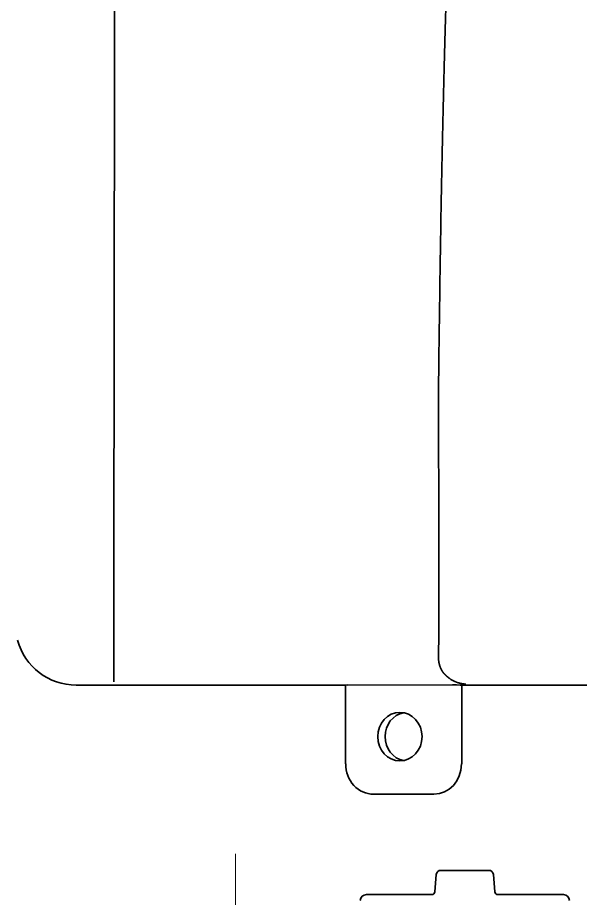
# Model space of a CAD drawing. Extents: x 6327 to 10269, y -393 to 3036.
# Drawn here: x 8504.5 to 8597.3, y 2325.6 to 2470.8 of the extents above; entities that cross this region are included whole.
import ezdxf

# ---------------------------------------------------------------- set-up
doc = ezdxf.new("R2010")
doc.units = 0
doc.header["$LTSCALE"] = 5
doc.layers.get('0').update_dxf_attribs({"linetype": 'CONTINUOUS', "lineweight": 0})
doc.layers.add('1', color=7, linetype='CONTINUOUS', true_color=0xffffff)

msp = doc.modelspace()

# ---------------------------------------------------------------- linework, layer by layer
at = {"color": 3}
msp.add_line((8540.44, 2332.93), (8540.44, 2232.93), dxfattribs=at)
at = {"layer": '1', "color": 7, "linetype": 'Continuous', "lineweight": 35}
for p, q in [((8534.35, 2360.73), (8514.14, 2360.73)), ((8545.24, 2360.73), (8541.28, 2360.73)), ((8553.49, 2360.73), (8552.17, 2360.73)), ((8558.57, 2360.73), (8556.36, 2360.73)), ((8558.57, 2360.74), (8558.57, 2347.73)), ((8558.87, 2360.74), (8576.25, 2360.76)), ((8576.91, 2360.75), (8577.5, 2360.73)), ((8581.86, 2360.73), (8577.5, 2360.73)), ((8577.76, 2347.73), (8577.76, 2360.73)), ((8588.5, 2360.73), (8581.86, 2360.73)), ((8598.56, 2360.73), (8596.02, 2360.73)), ((8577.76, 2347.73), (8577.72, 2347.73)), ((8572.34, 2342.73), (8563.19, 2342.73)), ((8573.14, 2342.73), (8572.34, 2342.73)), ((8574.31, 2330.18), (8582.24, 2330.18)), ((8573.31, 2326.63), (8573.56, 2329.49)), ((8582.98, 2329.49), (8583.23, 2326.63)), ((8562.02, 2326.18), (8563.02, 2326.18)), ((8563.02, 2326.18), (8572.92, 2326.18)), ((8583.62, 2326.18), (8593.53, 2326.18)), ((8593.53, 2326.18), (8594.53, 2326.18))]:
    msp.add_line(p, q, dxfattribs=at)
for centre, radius, start, end in [((8574.31, 2329.43), 0.75, 90, 175), ((8582.24, 2329.43), 0.75, 5, 90), ((8562.02, 2325.18), 1, 90, 178), ((8572.81, 2326.68), 0.5, 270, 355), ((8583.73, 2326.68), 0.5, 185, 270), ((8594.53, 2325.18), 1, 2, 90)]:
    msp.add_arc(centre, radius, start, end, dxfattribs=at)
for centre, major_axis, ratio, start_param, end_param in [((8563.85, 3684.09), (6.46, -2728.57), 0.002932, 1.0679, 1.083811), ((8514.15, 2370.73), (6.09, 7.94), 0.999758, 2.487211, 3.795974), ((8559.07, 2360.74), (0.5, -0.003), 0.017454, 1.987065, 3.142103), ((8576.45, 2360.75), (0.5, -0.003), 0.017454, 0.416268, 1.987065), ((8568.77, 2352.23), (0, -4), 0.914651, 3.308096, 4.712387), ((8568.77, 2352.23), (0, -4), 0.914651, 4.71239, 6.116681), ((8563.19, 2347.73), (0, 5), 0.914651, 1.570796, 3.141593), ((8573.14, 2347.73), (0, -5), 0.914651, 0, 1.570796)]:
    msp.add_ellipse(centre, major_axis=major_axis, ratio=ratio, start_param=start_param, end_param=end_param, dxfattribs=at)
msp.add_ellipse((8567.56, 2352.23), major_axis=(0, 4), ratio=0.914651, dxfattribs=at)
for points, knots in [([(8577.47, 2505.25), (8577.44, 2505.27), (8577.39, 2505.29), (8577.31, 2505.24), (8577.23, 2505.12), (8577.16, 2504.96), (8577.1, 2504.75), (8577.03, 2504.48), (8576.96, 2504.18), (8576.9, 2503.84), (8576.84, 2503.47), (8576.78, 2503.07), (8576.72, 2502.62), (8576.67, 2502.13), (8576.61, 2501.6), (8576.54, 2501), (8576.48, 2500.35), (8576.42, 2499.63), (8576.35, 2498.84), (8576.29, 2497.96), (8576.21, 2496.98), (8576.14, 2495.89), (8576.06, 2494.68), (8575.99, 2493.34), (8575.9, 2491.86), (8575.82, 2490.24), (8575.73, 2488.45), (8575.64, 2486.48), (8575.55, 2484.31), (8575.46, 2481.93), (8575.36, 2479.29), (8575.26, 2476.37), (8575.15, 2473.12), (8575.04, 2469.53), (8574.93, 2465.57), (8574.82, 2461.24), (8574.71, 2456.66), (8574.6, 2451.89), (8574.49, 2446.82), (8574.39, 2441.36), (8574.28, 2435.39), (8574.18, 2428.86), (8574.08, 2421.78), (8574.01, 2416.7), (8573.98, 2414.07)], [0, 0, 0, 0, 0.023807, 0.047616, 0.071426, 0.095236, 0.119045, 0.142855, 0.166664, 0.190474, 0.214283, 0.238093, 0.261903, 0.285712, 0.309522, 0.333331, 0.357141, 0.380951, 0.40476, 0.42857, 0.452379, 0.476189, 0.499999, 0.523808, 0.547618, 0.571427, 0.595237, 0.619047, 0.642856, 0.666666, 0.690475, 0.714285, 0.738094, 0.761904, 0.785714, 0.809523, 0.833333, 0.857142, 0.880952, 0.904762, 0.928571, 0.952381, 0.97619, 1, 1, 1, 1]), ([(8573.98, 2414.07), (8573.98, 2414.03), (8573.98, 2414), (8573.98, 2413.92), (8573.97, 2413.82), (8573.97, 2413.71), (8573.97, 2413.5), (8573.97, 2413.36), (8573.96, 2412.93), (8573.96, 2412.64), (8573.95, 2411.79), (8573.95, 2411.22), (8573.94, 2409.51), (8573.94, 2408.37), (8573.94, 2407.23)], [0, 0, 0, 0, 0.015625, 0.015625, 0.03125, 0.0625, 0.0625, 0.125, 0.125, 0.25, 0.25, 0.5, 0.5, 1, 1, 1, 1]), ([(8573.97, 2369.03), (8573.97, 2369), (8573.97, 2368.93), (8573.97, 2368.83), (8573.97, 2368.72), (8573.97, 2368.62), (8573.97, 2368.52), (8573.97, 2368.42), (8573.97, 2368.31), (8573.96, 2368.21), (8573.96, 2368.11), (8573.96, 2368.01), (8573.96, 2367.9), (8573.96, 2367.8), (8573.96, 2367.7), (8573.96, 2367.6), (8573.96, 2367.49), (8573.95, 2367.39), (8573.95, 2367.29), (8573.95, 2367.19), (8573.95, 2367.08), (8573.95, 2366.98), (8573.94, 2366.88), (8573.94, 2366.78), (8573.94, 2366.68), (8573.94, 2366.57), (8573.93, 2366.47), (8573.93, 2366.37), (8573.93, 2366.27), (8573.92, 2366.16), (8573.92, 2366.1), (8573.92, 2366.06)], [0, 0, 0, 0, 0.034513, 0.069021, 0.103526, 0.138027, 0.172525, 0.207019, 0.241511, 0.276, 0.310486, 0.34497, 0.379452, 0.413932, 0.44841, 0.482887, 0.517363, 0.551837, 0.586311, 0.620783, 0.655256, 0.689728, 0.7242, 0.758672, 0.793145, 0.827618, 0.862092, 0.896567, 0.931043, 0.965521, 1, 1, 1, 1]), ([(8573.92, 2366.06), (8573.92, 2366.04), (8573.92, 2365.99), (8573.91, 2365.93), (8573.91, 2365.86), (8573.9, 2365.79), (8573.9, 2365.72), (8573.9, 2365.65), (8573.9, 2365.58), (8573.9, 2365.52), (8573.9, 2365.45), (8573.9, 2365.38), (8573.9, 2365.31), (8573.91, 2365.24), (8573.91, 2365.17), (8573.91, 2365.11), (8573.92, 2365.04), (8573.93, 2364.97), (8573.93, 2364.9), (8573.94, 2364.84), (8573.95, 2364.77), (8573.96, 2364.7), (8573.97, 2364.63), (8573.98, 2364.57), (8573.99, 2364.5), (8574, 2364.43), (8574.02, 2364.37), (8574.03, 2364.3), (8574.05, 2364.23), (8574.06, 2364.17), (8574.08, 2364.1), (8574.1, 2364.04), (8574.11, 2363.99), (8574.12, 2363.96), (8574.13, 2363.94), (8574.13, 2363.93), (8574.14, 2363.91), (8574.14, 2363.9), (8574.15, 2363.88), (8574.15, 2363.87), (8574.16, 2363.85), (8574.16, 2363.84), (8574.17, 2363.82), (8574.17, 2363.81), (8574.18, 2363.79), (8574.18, 2363.78), (8574.19, 2363.76), (8574.2, 2363.74), (8574.2, 2363.73), (8574.21, 2363.71), (8574.21, 2363.69), (8574.22, 2363.68), (8574.23, 2363.66), (8574.23, 2363.65), (8574.24, 2363.63), (8574.25, 2363.61), (8574.25, 2363.6), (8574.26, 2363.58), (8574.27, 2363.56), (8574.27, 2363.54), (8574.28, 2363.53), (8574.29, 2363.51), (8574.3, 2363.49), (8574.3, 2363.47), (8574.31, 2363.46), (8574.32, 2363.44), (8574.33, 2363.42), (8574.34, 2363.4), (8574.35, 2363.39), (8574.35, 2363.37), (8574.36, 2363.35), (8574.37, 2363.33), (8574.38, 2363.31), (8574.39, 2363.3), (8574.4, 2363.28), (8574.41, 2363.26), (8574.42, 2363.24), (8574.43, 2363.22), (8574.44, 2363.2), (8574.45, 2363.19), (8574.46, 2363.17), (8574.47, 2363.15), (8574.48, 2363.13), (8574.49, 2363.11), (8574.51, 2363.09), (8574.52, 2363.07), (8574.53, 2363.05), (8574.54, 2363.04), (8574.55, 2363.02), (8574.56, 2363), (8574.58, 2362.98), (8574.59, 2362.96), (8574.6, 2362.94), (8574.62, 2362.92), (8574.63, 2362.9), (8574.64, 2362.88), (8574.66, 2362.87), (8574.67, 2362.85), (8574.68, 2362.83), (8574.7, 2362.81), (8574.71, 2362.79), (8574.73, 2362.77), (8574.74, 2362.75), (8574.76, 2362.73), (8574.77, 2362.71), (8574.79, 2362.69), (8574.81, 2362.68), (8574.82, 2362.66), (8574.84, 2362.64), (8574.85, 2362.62), (8574.87, 2362.6), (8574.89, 2362.58), (8574.91, 2362.56), (8574.92, 2362.54), (8574.94, 2362.52), (8574.96, 2362.51), (8574.98, 2362.49), (8574.99, 2362.48), (8575, 2362.47)], [0, 0, 0, 0, 0.016158, 0.032328, 0.048512, 0.064714, 0.080936, 0.09718, 0.11345, 0.129748, 0.146076, 0.162438, 0.178834, 0.195268, 0.211741, 0.228257, 0.244816, 0.261422, 0.278076, 0.294781, 0.311537, 0.328347, 0.345213, 0.362137, 0.379119, 0.396162, 0.413267, 0.430436, 0.447669, 0.464969, 0.482336, 0.499771, 0.517277, 0.521225, 0.525213, 0.529242, 0.533311, 0.53742, 0.541569, 0.545759, 0.549989, 0.554259, 0.558571, 0.562922, 0.567315, 0.571748, 0.576222, 0.580737, 0.585292, 0.589889, 0.594527, 0.599205, 0.603925, 0.608686, 0.613488, 0.618331, 0.623216, 0.628142, 0.633109, 0.638117, 0.643167, 0.648259, 0.653392, 0.658566, 0.663782, 0.66904, 0.674339, 0.67968, 0.685062, 0.690486, 0.695952, 0.70146, 0.707009, 0.712601, 0.718234, 0.723909, 0.729625, 0.735384, 0.741184, 0.747027, 0.752911, 0.758837, 0.764805, 0.770815, 0.776867, 0.782961, 0.789096, 0.795274, 0.801494, 0.807755, 0.814058, 0.820404, 0.826791, 0.83322, 0.83969, 0.846203, 0.852757, 0.859354, 0.865992, 0.872671, 0.879393, 0.886156, 0.89296, 0.899807, 0.906695, 0.913624, 0.920595, 0.927608, 0.934661, 0.941757, 0.948893, 0.956071, 0.96329, 0.97055, 0.977851, 0.985193, 0.992576, 1, 1, 1, 1]), ([(8575, 2362.47), (8575, 2362.46), (8575.02, 2362.45), (8575.04, 2362.42), (8575.06, 2362.4), (8575.09, 2362.38), (8575.11, 2362.36), (8575.13, 2362.33), (8575.16, 2362.31), (8575.18, 2362.29), (8575.21, 2362.27), (8575.23, 2362.24), (8575.26, 2362.22), (8575.28, 2362.2), (8575.31, 2362.18), (8575.33, 2362.15), (8575.36, 2362.13), (8575.38, 2362.11), (8575.41, 2362.09), (8575.44, 2362.07), (8575.46, 2362.05), (8575.49, 2362.03), (8575.52, 2362), (8575.54, 2361.98), (8575.57, 2361.96), (8575.6, 2361.94), (8575.63, 2361.92), (8575.65, 2361.9), (8575.68, 2361.88), (8575.71, 2361.86), (8575.74, 2361.84), (8575.77, 2361.82), (8575.85, 2361.76), (8575.98, 2361.67), (8576.18, 2361.56), (8576.39, 2361.45), (8576.57, 2361.36), (8576.73, 2361.29), (8576.86, 2361.24), (8577, 2361.18), (8577.14, 2361.13), (8577.29, 2361.09), (8577.41, 2361.05), (8577.49, 2361.03), (8577.53, 2361.02), (8577.58, 2361.01), (8577.62, 2361), (8577.67, 2360.99), (8577.72, 2360.98), (8577.77, 2360.97), (8577.82, 2360.96), (8577.87, 2360.95), (8577.93, 2360.94), (8577.99, 2360.94), (8578.05, 2360.93), (8578.11, 2360.92), (8578.17, 2360.91), (8578.24, 2360.91), (8578.3, 2360.9), (8578.37, 2360.89), (8578.42, 2360.89), (8578.44, 2360.89)], [0, 0, 0, 0, 0.007034, 0.014121, 0.021262, 0.028455, 0.035701, 0.043001, 0.050353, 0.057759, 0.065218, 0.07273, 0.080295, 0.087914, 0.095586, 0.103311, 0.111089, 0.118921, 0.126806, 0.134745, 0.142736, 0.150781, 0.15888, 0.167032, 0.175237, 0.183496, 0.191809, 0.200174, 0.208594, 0.217066, 0.225593, 0.234173, 0.242806, 0.296252, 0.353342, 0.414077, 0.478461, 0.513438, 0.550551, 0.589798, 0.631181, 0.6747, 0.720354, 0.731643, 0.743432, 0.755721, 0.768509, 0.781797, 0.795584, 0.809871, 0.824657, 0.839944, 0.855729, 0.872014, 0.888799, 0.906084, 0.923868, 0.942151, 0.960935, 0.980218, 1, 1, 1, 1]), ([(8541.28, 2360.73), (8541.28, 2360.73), (8541.26, 2360.73), (8541.24, 2360.73), (8541.22, 2360.73), (8541.2, 2360.73), (8541.17, 2360.73), (8541.15, 2360.73), (8541.13, 2360.73), (8541.11, 2360.73), (8541.08, 2360.73), (8541.06, 2360.73), (8541.04, 2360.73), (8541.02, 2360.73), (8540.99, 2360.73), (8540.97, 2360.73), (8540.95, 2360.73), (8540.92, 2360.73), (8540.9, 2360.73), (8540.87, 2360.73), (8540.85, 2360.73), (8540.83, 2360.73), (8540.8, 2360.73), (8540.78, 2360.73), (8540.75, 2360.73), (8540.73, 2360.73), (8540.7, 2360.73), (8540.68, 2360.73), (8540.65, 2360.73), (8540.63, 2360.73), (8540.6, 2360.73), (8540.58, 2360.73), (8540.55, 2360.73), (8540.52, 2360.73), (8540.5, 2360.73), (8540.47, 2360.73), (8540.45, 2360.73), (8540.42, 2360.73), (8540.39, 2360.73), (8540.37, 2360.73), (8540.34, 2360.73), (8540.31, 2360.73), (8540.29, 2360.73), (8540.26, 2360.73), (8540.23, 2360.73), (8540.2, 2360.73), (8540.18, 2360.73), (8540.15, 2360.73), (8540.12, 2360.73), (8540.09, 2360.73), (8540.07, 2360.73), (8540.04, 2360.73), (8540.01, 2360.73), (8539.98, 2360.73), (8539.84, 2360.73), (8539.56, 2360.73), (8539.14, 2360.73), (8538.71, 2360.73), (8538.27, 2360.73), (8537.8, 2360.73), (8537.33, 2360.73), (8536.84, 2360.73), (8536.49, 2360.73), (8536.26, 2360.73), (8536.18, 2360.73), (8536.09, 2360.73), (8536, 2360.73), (8535.92, 2360.73), (8535.83, 2360.73), (8535.74, 2360.73), (8535.66, 2360.73), (8535.57, 2360.73), (8535.48, 2360.73), (8535.4, 2360.73), (8535.31, 2360.73), (8535.22, 2360.73), (8535.13, 2360.73), (8535.05, 2360.73), (8534.96, 2360.73), (8534.87, 2360.73), (8534.79, 2360.73), (8534.7, 2360.73), (8534.61, 2360.73), (8534.53, 2360.73), (8534.44, 2360.73), (8534.38, 2360.73), (8534.35, 2360.73)], [0, 0, 0, 0, 0.005051, 0.010095, 0.015132, 0.02016, 0.025182, 0.030196, 0.035203, 0.040202, 0.045195, 0.05018, 0.055158, 0.060129, 0.065092, 0.070049, 0.074999, 0.079942, 0.084878, 0.089807, 0.094729, 0.099644, 0.104553, 0.109455, 0.11435, 0.119238, 0.124119, 0.128994, 0.133862, 0.138723, 0.143578, 0.148426, 0.153268, 0.158102, 0.162931, 0.167752, 0.172567, 0.177376, 0.182177, 0.186973, 0.191761, 0.196544, 0.201319, 0.206088, 0.210851, 0.215607, 0.220356, 0.225099, 0.229835, 0.234565, 0.239288, 0.244004, 0.248714, 0.253418, 0.258115, 0.322508, 0.38599, 0.44855, 0.510167, 0.573423, 0.635913, 0.697625, 0.75855, 0.769227, 0.779887, 0.790529, 0.801154, 0.811762, 0.822353, 0.832927, 0.843485, 0.854026, 0.864551, 0.87506, 0.885553, 0.89603, 0.906492, 0.916939, 0.92737, 0.937788, 0.948191, 0.958579, 0.968954, 0.979316, 0.989664, 1, 1, 1, 1]), ([(8552.17, 2360.73), (8552.15, 2360.73), (8552.12, 2360.73), (8552.08, 2360.73), (8552.04, 2360.73), (8551.99, 2360.73), (8551.95, 2360.73), (8551.91, 2360.73), (8551.86, 2360.73), (8551.82, 2360.73), (8551.78, 2360.73), (8551.73, 2360.73), (8551.69, 2360.73), (8551.65, 2360.73), (8551.6, 2360.73), (8551.56, 2360.73), (8551.52, 2360.73), (8551.47, 2360.73), (8551.43, 2360.73), (8551.39, 2360.73), (8551.34, 2360.73), (8551.3, 2360.73), (8551.25, 2360.73), (8551.21, 2360.73), (8551.17, 2360.73), (8551.12, 2360.73), (8551.08, 2360.73), (8551.04, 2360.73), (8550.99, 2360.73), (8550.95, 2360.73), (8550.91, 2360.73), (8550.86, 2360.73), (8550.82, 2360.73), (8550.78, 2360.73), (8550.73, 2360.73), (8550.69, 2360.73), (8550.65, 2360.73), (8550.6, 2360.73), (8550.56, 2360.73), (8550.52, 2360.73), (8550.47, 2360.73), (8550.43, 2360.73), (8550.39, 2360.73), (8550.34, 2360.73), (8550.3, 2360.73), (8550.26, 2360.73), (8550.21, 2360.73), (8550.02, 2360.73), (8549.68, 2360.73), (8549.19, 2360.73), (8548.72, 2360.73), (8548.25, 2360.73), (8547.81, 2360.73), (8547.38, 2360.73), (8546.96, 2360.73), (8546.67, 2360.73), (8546.51, 2360.73), (8546.45, 2360.73), (8546.39, 2360.73), (8546.34, 2360.73), (8546.28, 2360.73), (8546.23, 2360.73), (8546.17, 2360.73), (8546.12, 2360.73), (8546.06, 2360.73), (8546.01, 2360.73), (8545.96, 2360.73), (8545.91, 2360.73), (8545.85, 2360.73), (8545.8, 2360.73), (8545.75, 2360.73), (8545.7, 2360.73), (8545.65, 2360.73), (8545.6, 2360.73), (8545.56, 2360.73), (8545.51, 2360.73), (8545.46, 2360.73), (8545.41, 2360.73), (8545.37, 2360.73), (8545.32, 2360.73), (8545.28, 2360.73), (8545.25, 2360.73), (8545.24, 2360.73)], [0, 0, 0, 0, 0.005159, 0.010321, 0.015487, 0.020656, 0.025829, 0.031005, 0.036185, 0.041369, 0.046557, 0.051749, 0.056944, 0.062143, 0.067347, 0.072554, 0.077765, 0.08298, 0.088199, 0.093423, 0.09865, 0.103882, 0.109118, 0.114358, 0.119602, 0.124851, 0.130103, 0.135361, 0.140622, 0.145888, 0.151158, 0.156433, 0.161712, 0.166996, 0.172284, 0.177577, 0.182874, 0.188176, 0.193482, 0.198793, 0.204108, 0.209428, 0.214753, 0.220082, 0.225416, 0.230755, 0.236098, 0.241446, 0.302414, 0.36414, 0.426616, 0.489829, 0.551404, 0.613953, 0.677452, 0.741888, 0.751493, 0.761122, 0.770777, 0.780457, 0.790162, 0.799893, 0.809649, 0.81943, 0.829237, 0.839069, 0.848927, 0.85881, 0.86872, 0.878655, 0.888617, 0.898605, 0.90862, 0.918661, 0.92873, 0.938826, 0.94895, 0.959102, 0.969283, 0.979492, 0.989731, 1, 1, 1, 1]), ([(8596.02, 2360.73), (8596.01, 2360.73), (8596, 2360.73), (8595.99, 2360.73), (8595.97, 2360.73), (8595.96, 2360.73), (8595.94, 2360.73), (8595.92, 2360.73), (8595.91, 2360.73), (8595.89, 2360.73), (8595.88, 2360.73), (8595.86, 2360.73), (8595.84, 2360.73), (8595.82, 2360.73), (8595.81, 2360.73), (8595.79, 2360.73), (8595.77, 2360.73), (8595.76, 2360.73), (8595.74, 2360.73), (8595.72, 2360.73), (8595.7, 2360.73), (8595.68, 2360.73), (8595.67, 2360.73), (8595.65, 2360.73), (8595.63, 2360.73), (8595.61, 2360.73), (8595.59, 2360.73), (8595.57, 2360.73), (8595.55, 2360.73), (8595.53, 2360.73), (8595.52, 2360.73), (8595.5, 2360.73), (8595.48, 2360.73), (8595.46, 2360.73), (8595.44, 2360.73), (8595.42, 2360.73), (8595.4, 2360.73), (8595.38, 2360.73), (8595.36, 2360.73), (8595.34, 2360.73), (8595.32, 2360.73), (8595.3, 2360.73), (8595.28, 2360.73), (8595.26, 2360.73), (8595.24, 2360.73), (8595.22, 2360.73), (8595.2, 2360.73), (8595.18, 2360.73), (8595.16, 2360.73), (8595.14, 2360.73), (8595.12, 2360.73), (8595.1, 2360.73), (8595.08, 2360.73), (8595.06, 2360.73), (8595.04, 2360.73), (8595.02, 2360.73), (8595, 2360.73), (8594.98, 2360.73), (8594.96, 2360.73), (8594.94, 2360.73), (8594.92, 2360.73), (8594.9, 2360.73), (8594.88, 2360.73), (8594.86, 2360.73), (8594.84, 2360.73), (8594.82, 2360.73), (8594.8, 2360.73), (8594.72, 2360.73), (8594.6, 2360.73), (8594.41, 2360.73), (8594.21, 2360.73), (8594.01, 2360.73), (8593.81, 2360.73), (8593.61, 2360.73), (8593.4, 2360.73), (8593.19, 2360.73), (8593.03, 2360.73), (8592.91, 2360.73), (8592.84, 2360.73), (8592.77, 2360.73), (8592.69, 2360.73), (8592.62, 2360.73), (8592.55, 2360.73), (8592.48, 2360.73), (8592.4, 2360.73), (8592.33, 2360.73), (8592.26, 2360.73), (8592.18, 2360.73), (8592.11, 2360.73), (8592.04, 2360.73), (8591.96, 2360.73), (8591.89, 2360.73), (8591.81, 2360.73), (8591.73, 2360.73), (8591.66, 2360.73), (8591.58, 2360.73), (8591.51, 2360.73), (8591.43, 2360.73), (8591.35, 2360.73), (8591.28, 2360.73), (8591.2, 2360.73), (8591.12, 2360.73), (8591.04, 2360.73), (8590.97, 2360.73), (8590.89, 2360.73), (8590.81, 2360.73), (8590.73, 2360.73), (8590.65, 2360.73), (8590.57, 2360.73), (8590.5, 2360.73), (8590.42, 2360.73), (8590.34, 2360.73), (8590.26, 2360.73), (8590.18, 2360.73), (8590.1, 2360.73), (8590.02, 2360.73), (8589.94, 2360.73), (8589.86, 2360.73), (8589.78, 2360.73), (8589.7, 2360.73), (8589.62, 2360.73), (8589.54, 2360.73), (8589.46, 2360.73), (8589.38, 2360.73), (8589.3, 2360.73), (8589.22, 2360.73), (8589.14, 2360.73), (8589.06, 2360.73), (8588.98, 2360.73), (8588.9, 2360.73), (8588.82, 2360.73), (8588.74, 2360.73), (8588.66, 2360.73), (8588.58, 2360.73), (8588.53, 2360.73), (8588.5, 2360.73)], [0, 0, 0, 0, 0.004529, 0.009041, 0.013536, 0.018015, 0.022476, 0.026922, 0.03135, 0.035762, 0.040157, 0.044535, 0.048896, 0.053241, 0.057569, 0.06188, 0.066174, 0.070451, 0.074711, 0.078954, 0.083181, 0.08739, 0.091582, 0.095756, 0.099914, 0.104054, 0.108177, 0.112283, 0.116371, 0.120442, 0.124495, 0.12853, 0.132548, 0.136548, 0.140531, 0.144495, 0.148442, 0.15237, 0.156281, 0.160173, 0.164048, 0.167904, 0.171741, 0.175561, 0.179361, 0.183144, 0.186907, 0.190652, 0.194378, 0.198086, 0.201774, 0.205444, 0.209094, 0.212726, 0.216338, 0.219931, 0.223504, 0.227058, 0.230593, 0.234108, 0.237603, 0.241079, 0.244535, 0.247971, 0.251387, 0.254783, 0.258159, 0.261515, 0.291174, 0.320439, 0.349309, 0.377781, 0.405852, 0.433518, 0.460774, 0.487615, 0.514039, 0.522678, 0.531305, 0.53992, 0.548524, 0.557117, 0.565698, 0.574269, 0.582828, 0.591378, 0.599916, 0.608445, 0.616963, 0.625472, 0.633971, 0.64246, 0.650939, 0.659409, 0.66787, 0.676322, 0.684764, 0.693198, 0.701623, 0.710039, 0.718447, 0.726846, 0.735237, 0.743619, 0.751994, 0.76036, 0.768719, 0.777069, 0.785412, 0.793748, 0.802076, 0.810396, 0.818709, 0.827015, 0.835314, 0.843606, 0.851891, 0.86017, 0.868441, 0.876707, 0.884966, 0.893218, 0.901465, 0.909706, 0.91794, 0.926169, 0.934393, 0.942611, 0.950824, 0.959032, 0.967235, 0.975433, 0.983626, 0.991815, 1, 1, 1, 1])]:
    msp.add_open_spline(points, degree=3, knots=knots, dxfattribs=at)
for points, degree in [([(8520.35, 2369.25), (8520.52, 2501.74)], 1), ([(8520.35, 2369.24), (8520.35, 2368.99), (8520.35, 2368.47), (8520.35, 2367.7), (8520.35, 2366.94), (8520.35, 2366.21), (8520.35, 2365.51), (8520.35, 2364.84), (8520.35, 2364.21), (8520.35, 2363.63), (8520.35, 2363.1), (8520.35, 2362.63), (8520.35, 2362.22), (8520.35, 2361.88), (8520.35, 2361.61), (8520.35, 2361.41), (8520.35, 2361.29), (8520.35, 2361.25), (8520.35, 2361.25)], 3), ([(8556.36, 2360.72), (8554.97, 2360.73), (8553.49, 2360.72)], 2)]:
    msp.add_open_spline(points, degree=degree, dxfattribs=at)

doc.saveas('drawing.dxf')
